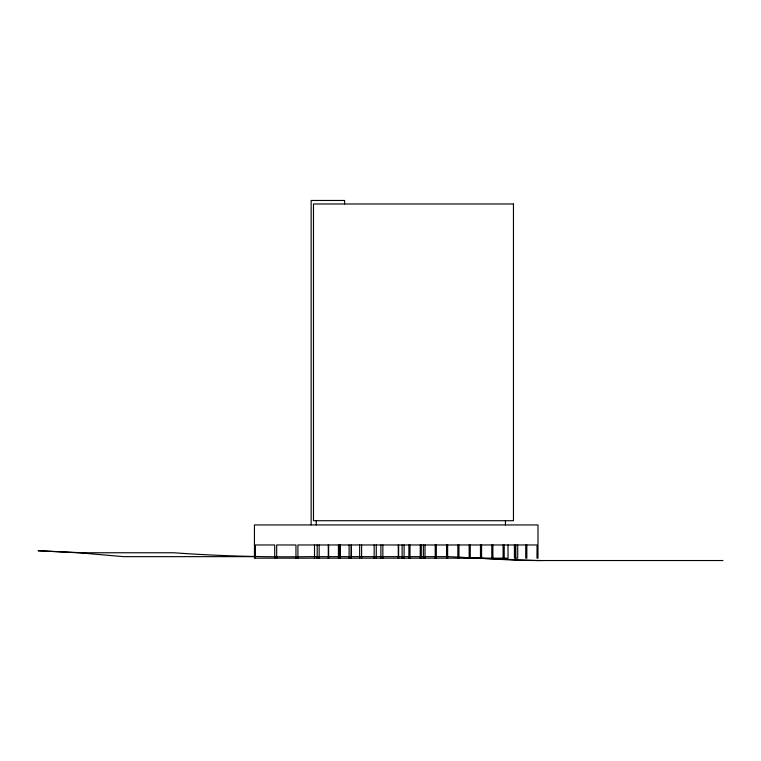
<?xml version="1.0" encoding="UTF-8"?>
<svg xmlns="http://www.w3.org/2000/svg" width="761" height="761" viewBox="0 0 761 761"><rect width="100%" height="100%" fill="white"/><g stroke="black" fill="none" stroke-linecap="round" stroke-linejoin="round"><path stroke-width="1.14" d="M254.992 556.652L123.615 556.652L81.018 552.952L38.05 550.736L82.312 552.762L173.841 552.762A1966.272 1530.885 -46.5 0 0 310.574 556.652L449.028 556.652L518.812 560.4L541.528 560.534M722.95 560.534L536.79 560.534L460.652 557.452M526.831 544.971L526.831 558.165L525.737 558.165L525.737 544.971M517.708 544.971L517.708 558.165L515.749 558.165L515.749 544.971M515.52 544.971L515.52 558.165L514.417 558.165L514.417 544.971M508.025 544.971L508.025 558.165L254.45 558.165L254.45 524.938L537.989 524.938L537.989 558.165L536.981 558.165L537.047 544.971L297.912 544.971L297.912 558.165M505.447 520.714L505.447 524.938M504.201 544.971L504.201 558.165M503.107 544.971L503.107 558.165M492.89 544.971L492.89 558.165M491.787 544.971L491.787 558.165M481.58 544.971L481.58 558.165M480.476 544.971L480.476 558.165M470.26 544.971L470.26 558.165M469.156 544.971L469.156 558.165M458.95 544.971L458.95 558.165M457.846 544.971L457.846 558.165M447.63 544.971L447.63 558.165M446.536 544.971L446.536 558.165M436.319 544.971L436.319 558.165M435.216 544.971L435.216 558.165M424.999 544.971L424.999 558.165M423.363 544.971L423.363 558.165M421.29 544.971L421.29 558.165M420.253 544.971L420.253 558.165M409.989 544.971L409.989 558.165M408.895 544.971L408.895 558.165M404.091 544.971L404.091 558.165M402.122 544.971L402.122 558.165M398.64 544.971L398.64 558.165M398.279 544.971L398.279 558.165M382.85 544.971L382.85 558.165M380.89 544.971L380.89 558.165M376.267 544.971L376.267 558.165M374.165 544.971L374.165 558.165M361.618 544.971L361.618 558.165M359.658 544.971L359.658 558.165M349.109 544.971L349.109 558.165M344.6 203.986L344.6 200.466L311.144 200.466L311.144 524.89M340.386 544.971L340.386 558.165M339.977 544.971L339.977 558.165M338.911 544.971L338.911 558.165M338.417 544.971L338.417 558.165M328.647 544.971L328.647 558.165M328.286 544.971L328.286 558.165M319.144 544.971L319.144 558.165M317.185 544.971L317.185 558.165M316.253 520.714L316.253 524.938M314.512 544.971L314.512 558.165M295.953 558.165L295.953 544.971L276.681 544.971L276.681 558.165M274.711 558.165L274.711 544.971L255.439 544.971L255.439 558.165M513.456 203.986L313.475 203.986L313.475 520.714L513.456 520.714L513.456 203.986M351.306 558.165L351.306 544.971L351.211 558.165"/></g></svg>
